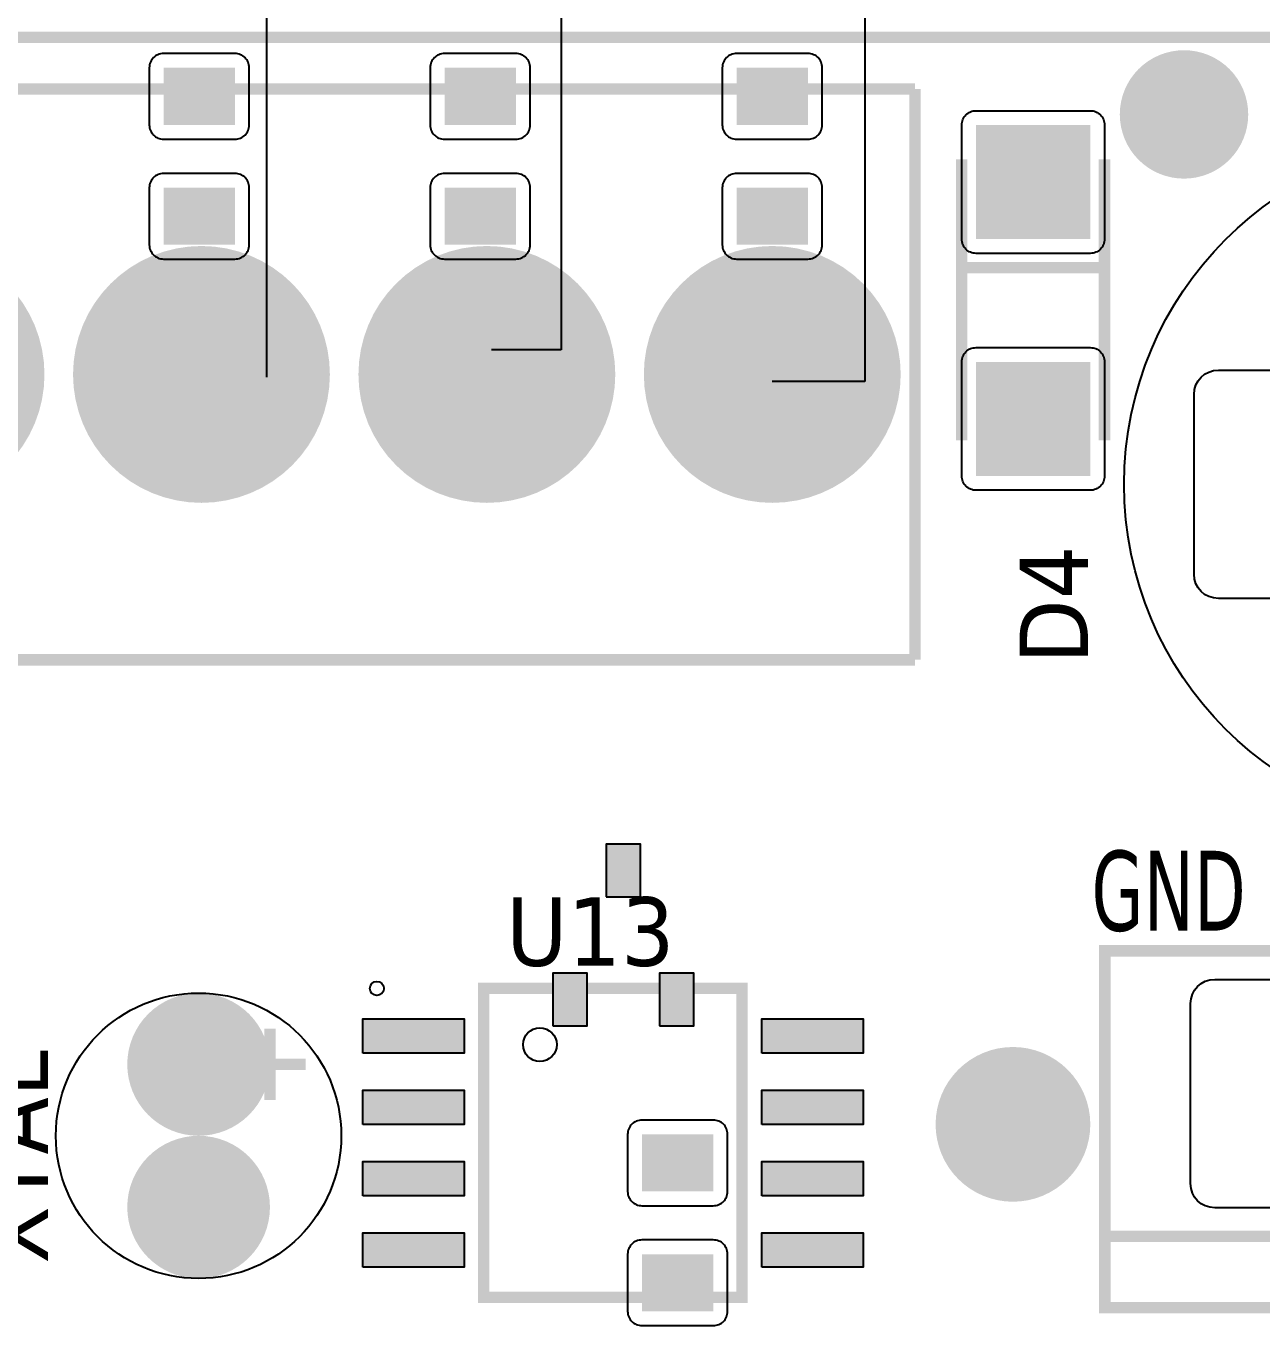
# Model space of a CAD drawing. Header units: millimetres. Extents: x 123.5 to 144.3, y 105.4 to 121.6.
# Drawn here: x 127.799 to 129.357, y 115.118 to 116.781 of the extents above; entities that cross this region are included whole.
import ezdxf

# ---------------------------------------------------------------- set-up
doc = ezdxf.new("R2010")
doc.units = ezdxf.units.MM
doc.layers.add('DESC', color=250, linetype='Continuous')
doc.layers.add('WIRES', color=7, linetype='Continuous')
doc.styles.get("Standard").update_dxf_attribs({"font": 'tahoma.ttf'})

# ---------------------------------------------------------------- blocks, each defined once
blk = doc.blocks.new('RPAD')
blk.add_trace([(-0.5, -0.5), (-0.5, 0.5), (0.5, -0.5), (0.5, 0.5)])
blk = doc.blocks.new('EPAD')
at = {"const_width": 0.5}
blk.add_lwpolyline([(-0.25, 0, 1), (0.25, 0, 1)], format="xyb", close=True, dxfattribs=at)
blk = doc.blocks.new('DIELEC-AUT006')
for points, const_width in [([(145.7768, 111.1683), (155.7749, 111.1683), (155.7749, 115.8809), (145.7768, 115.8809), (145.7768, 111.1683)], 0.012), ([(145.7768, 111.1683), (155.7749, 111.1683), (155.7749, 115.8809), (145.7768, 115.8809), (145.7768, 111.1683)], 0.012), ([(145.7768, 111.1683), (155.7749, 111.1683), (155.7749, 115.8809), (145.7768, 115.8809), (145.7768, 111.1683)], 0.012), ([(146.2256, 115.2266), (146.2256, 115.8266), (148.6256, 115.8266)], 0.012), ([(146.2256, 115.2266), (146.2256, 115.8266), (148.6256, 115.8266)], 0.012), ([(146.2256, 115.2266), (146.2256, 115.8266), (148.6256, 115.8266)], 0.012), ([(148.6256, 115.2266), (148.6256, 115.8266)], 0.012), ([(148.6256, 115.2266), (148.6256, 115.8266)], 0.012), ([(148.6256, 115.2266), (148.6256, 115.8266)], 0.012), ([(148.6748, 115.4573), (148.6748, 115.7528)], 0.012), ([(148.6748, 115.4573), (148.6748, 115.7528)], 0.012), ([(148.6748, 115.4573), (148.6748, 115.7528)], 0.012), ([(148.8248, 115.7528), (148.8248, 115.4573)], 0.012), ([(148.8248, 115.7528), (148.8248, 115.4573)], 0.012), ([(148.8248, 115.7528), (148.8248, 115.4573)], 0.012), ([(148.6748, 115.6388), (148.8248, 115.6388)], 0.012), ([(148.6748, 115.6388), (148.8248, 115.6388)], 0.012), ([(148.6748, 115.6388), (148.8248, 115.6388)], 0.012), ([(148.6256, 115.2266), (146.2256, 115.2266)], 0.012), ([(148.6256, 115.2266), (146.2256, 115.2266)], 0.012), ([(148.6256, 115.2266), (146.2256, 115.2266)], 0.012), ([(148.8252, 114.5457), (149.5752, 114.5457), (149.5752, 114.9207), (148.8252, 114.9207), (148.8252, 114.5457)], 0.012), ([(148.8252, 114.5457), (149.5752, 114.5457), (149.5752, 114.9207), (148.8252, 114.9207), (148.8252, 114.5457)], 0.012), ([(148.8252, 114.5457), (149.5752, 114.5457), (149.5752, 114.9207), (148.8252, 114.9207), (148.8252, 114.5457)], 0.012), ([(148.1722, 114.5564), (148.4439, 114.5564), (148.4439, 114.8812), (148.1722, 114.8812), (148.1722, 114.5564)], 0.0118), ([(148.1722, 114.5564), (148.4439, 114.5564), (148.4439, 114.8812), (148.1722, 114.8812), (148.1722, 114.5564)], 0.0118), ([(148.1722, 114.5564), (148.4439, 114.5564), (148.4439, 114.8812), (148.1722, 114.8812), (148.1722, 114.5564)], 0.0118), ([(147.9476, 114.8388), (147.9476, 114.7638)], 0.012), ([(147.9476, 114.8388), (147.9476, 114.7638)], 0.012), ([(147.9476, 114.8388), (147.9476, 114.7638)], 0.012), ([(147.9851, 114.8013), (147.9101, 114.8013)], 0.012), ([(147.9851, 114.8013), (147.9101, 114.8013)], 0.012), ([(147.9851, 114.8013), (147.9101, 114.8013)], 0.012), ([(149.5752, 114.6207), (148.8252, 114.6207)], 0.012), ([(149.5752, 114.6207), (148.8252, 114.6207)], 0.012), ([(149.5752, 114.6207), (148.8252, 114.6207)], 0.012)]:
    blk.add_lwpolyline(points, dxfattribs=dict(const_width=const_width))
for points in [[(147.9258, 115.7889), (147.9258, 115.8489), (147.9257, 115.8504), (147.9255, 115.852), (147.9251, 115.8534), (147.9246, 115.8548), (147.924, 115.8561), (147.9233, 115.8573), (147.9224, 115.8585), (147.9214, 115.8596), (147.9204, 115.8605), (147.9192, 115.8614), (147.918, 115.8621), (147.9167, 115.8627), (147.9153, 115.8632), (147.9138, 115.8636), (147.9123, 115.8638), (147.9108, 115.8639), (147.8358, 115.8639), (147.8342, 115.8638), (147.8327, 115.8636), (147.8313, 115.8632), (147.8299, 115.8627), (147.8286, 115.8621), (147.8273, 115.8614), (147.8262, 115.8605), (147.8251, 115.8596), (147.8242, 115.8585), (147.8233, 115.8573), (147.8226, 115.8561), (147.8219, 115.8548), (147.8214, 115.8534), (147.8211, 115.852), (147.8209, 115.8504), (147.8208, 115.8489), (147.8208, 115.7889), (147.8209, 115.7873), (147.8211, 115.7858), (147.8214, 115.7844), (147.8219, 115.783), (147.8226, 115.7817), (147.8233, 115.7804), (147.8242, 115.7793), (147.8251, 115.7782), (147.8262, 115.7773), (147.8273, 115.7764), (147.8286, 115.7757), (147.8299, 115.775), (147.8313, 115.7746), (147.8327, 115.7742), (147.8342, 115.774), (147.8358, 115.7739), (147.9108, 115.7739), (147.9123, 115.774), (147.9138, 115.7742), (147.9153, 115.7746), (147.9167, 115.775), (147.918, 115.7757), (147.9192, 115.7764), (147.9204, 115.7773), (147.9214, 115.7782), (147.9224, 115.7793), (147.9233, 115.7804), (147.924, 115.7817), (147.9246, 115.783), (147.9251, 115.7844), (147.9255, 115.7858), (147.9257, 115.7873), (147.9258, 115.7889)], [(148.2211, 115.7889), (148.2211, 115.8489), (148.221, 115.8504), (148.2208, 115.852), (148.2204, 115.8534), (148.2199, 115.8548), (148.2193, 115.8561), (148.2185, 115.8573), (148.2177, 115.8585), (148.2167, 115.8596), (148.2157, 115.8605), (148.2145, 115.8614), (148.2133, 115.8621), (148.212, 115.8627), (148.2106, 115.8632), (148.2091, 115.8636), (148.2076, 115.8638), (148.2061, 115.8639), (148.1311, 115.8639), (148.1295, 115.8638), (148.128, 115.8636), (148.1265, 115.8632), (148.1252, 115.8627), (148.1238, 115.8621), (148.1226, 115.8614), (148.1215, 115.8605), (148.1204, 115.8596), (148.1194, 115.8585), (148.1186, 115.8573), (148.1178, 115.8561), (148.1172, 115.8548), (148.1167, 115.8534), (148.1164, 115.852), (148.1161, 115.8504), (148.1161, 115.8489), (148.1161, 115.7889), (148.1161, 115.7873), (148.1164, 115.7858), (148.1167, 115.7844), (148.1172, 115.783), (148.1178, 115.7817), (148.1186, 115.7804), (148.1194, 115.7793), (148.1204, 115.7782), (148.1215, 115.7773), (148.1226, 115.7764), (148.1238, 115.7757), (148.1252, 115.775), (148.1265, 115.7746), (148.128, 115.7742), (148.1295, 115.774), (148.1311, 115.7739), (148.2061, 115.7739), (148.2076, 115.774), (148.2091, 115.7742), (148.2106, 115.7746), (148.212, 115.775), (148.2133, 115.7757), (148.2145, 115.7764), (148.2157, 115.7773), (148.2167, 115.7782), (148.2177, 115.7793), (148.2185, 115.7804), (148.2193, 115.7817), (148.2199, 115.783), (148.2204, 115.7844), (148.2208, 115.7858), (148.221, 115.7873), (148.2211, 115.7889)], [(148.5281, 115.7889), (148.5281, 115.8489), (148.5281, 115.8504), (148.5278, 115.852), (148.5275, 115.8534), (148.527, 115.8548), (148.5264, 115.8561), (148.5256, 115.8573), (148.5248, 115.8585), (148.5238, 115.8596), (148.5227, 115.8605), (148.5216, 115.8614), (148.5204, 115.8621), (148.519, 115.8627), (148.5177, 115.8632), (148.5162, 115.8636), (148.5147, 115.8638), (148.5131, 115.8639), (148.4381, 115.8639), (148.4366, 115.8638), (148.4351, 115.8636), (148.4336, 115.8632), (148.4322, 115.8627), (148.4309, 115.8621), (148.4297, 115.8614), (148.4285, 115.8605), (148.4275, 115.8596), (148.4265, 115.8585), (148.4257, 115.8573), (148.4249, 115.8561), (148.4243, 115.8548), (148.4238, 115.8534), (148.4234, 115.852), (148.4232, 115.8504), (148.4231, 115.8489), (148.4231, 115.7889), (148.4232, 115.7873), (148.4234, 115.7858), (148.4238, 115.7844), (148.4243, 115.783), (148.4249, 115.7817), (148.4257, 115.7804), (148.4265, 115.7793), (148.4275, 115.7782), (148.4285, 115.7773), (148.4297, 115.7764), (148.4309, 115.7757), (148.4322, 115.775), (148.4336, 115.7746), (148.4351, 115.7742), (148.4366, 115.774), (148.4381, 115.7739), (148.5131, 115.7739), (148.5147, 115.774), (148.5162, 115.7742), (148.5177, 115.7746), (148.519, 115.775), (148.5204, 115.7757), (148.5216, 115.7764), (148.5227, 115.7773), (148.5238, 115.7782), (148.5248, 115.7793), (148.5256, 115.7804), (148.5264, 115.7817), (148.527, 115.783), (148.5275, 115.7844), (148.5278, 115.7858), (148.5281, 115.7873), (148.5281, 115.7889)], [(148.6748, 115.6688), (148.6748, 115.7888), (148.6749, 115.7904), (148.6751, 115.7919), (148.6755, 115.7933), (148.676, 115.7947), (148.6766, 115.796), (148.6773, 115.7973), (148.6782, 115.7984), (148.6792, 115.7995), (148.6802, 115.8004), (148.6814, 115.8013), (148.6826, 115.802), (148.6839, 115.8027), (148.6853, 115.8032), (148.6868, 115.8035), (148.6883, 115.8037), (148.6898, 115.8038), (148.8098, 115.8038), (148.8114, 115.8037), (148.8129, 115.8035), (148.8143, 115.8032), (148.8157, 115.8027), (148.817, 115.802), (148.8183, 115.8013), (148.8194, 115.8004), (148.8205, 115.7995), (148.8214, 115.7984), (148.8223, 115.7973), (148.823, 115.796), (148.8237, 115.7947), (148.8242, 115.7933), (148.8245, 115.7919), (148.8247, 115.7904), (148.8248, 115.7888), (148.8248, 115.6688), (148.8247, 115.6673), (148.8245, 115.6658), (148.8242, 115.6643), (148.8237, 115.6629), (148.823, 115.6616), (148.8223, 115.6604), (148.8214, 115.6592), (148.8205, 115.6582), (148.8194, 115.6572), (148.8183, 115.6563), (148.817, 115.6556), (148.8157, 115.655), (148.8143, 115.6545), (148.8129, 115.6541), (148.8114, 115.6539), (148.8098, 115.6538), (148.6898, 115.6538), (148.6883, 115.6539), (148.6868, 115.6541), (148.6853, 115.6545), (148.6839, 115.655), (148.6826, 115.6556), (148.6814, 115.6563), (148.6802, 115.6572), (148.6792, 115.6582), (148.6782, 115.6592), (148.6773, 115.6604), (148.6766, 115.6616), (148.676, 115.6629), (148.6755, 115.6643), (148.6751, 115.6658), (148.6749, 115.6673), (148.6748, 115.6688)], [(147.9258, 115.6629), (147.9258, 115.7229), (147.9257, 115.7244), (147.9255, 115.726), (147.9251, 115.7274), (147.9246, 115.7288), (147.924, 115.7301), (147.9233, 115.7313), (147.9224, 115.7325), (147.9214, 115.7336), (147.9204, 115.7345), (147.9192, 115.7354), (147.918, 115.7361), (147.9167, 115.7367), (147.9153, 115.7372), (147.9138, 115.7376), (147.9123, 115.7378), (147.9108, 115.7379), (147.8358, 115.7379), (147.8342, 115.7378), (147.8327, 115.7376), (147.8313, 115.7372), (147.8299, 115.7367), (147.8286, 115.7361), (147.8273, 115.7354), (147.8262, 115.7345), (147.8251, 115.7336), (147.8242, 115.7325), (147.8233, 115.7313), (147.8226, 115.7301), (147.8219, 115.7288), (147.8214, 115.7274), (147.8211, 115.726), (147.8209, 115.7244), (147.8208, 115.7229), (147.8208, 115.6629), (147.8209, 115.6613), (147.8211, 115.6598), (147.8214, 115.6584), (147.8219, 115.657), (147.8226, 115.6557), (147.8233, 115.6544), (147.8242, 115.6533), (147.8251, 115.6522), (147.8262, 115.6513), (147.8273, 115.6504), (147.8286, 115.6497), (147.8299, 115.649), (147.8313, 115.6486), (147.8327, 115.6482), (147.8342, 115.648), (147.8358, 115.6479), (147.9108, 115.6479), (147.9123, 115.648), (147.9138, 115.6482), (147.9153, 115.6486), (147.9167, 115.649), (147.918, 115.6497), (147.9192, 115.6504), (147.9204, 115.6513), (147.9214, 115.6522), (147.9224, 115.6533), (147.9233, 115.6544), (147.924, 115.6557), (147.9246, 115.657), (147.9251, 115.6584), (147.9255, 115.6598), (147.9257, 115.6613), (147.9258, 115.6629)], [(148.2211, 115.6629), (148.2211, 115.7229), (148.221, 115.7244), (148.2208, 115.726), (148.2204, 115.7274), (148.2199, 115.7288), (148.2193, 115.7301), (148.2185, 115.7313), (148.2177, 115.7325), (148.2167, 115.7336), (148.2157, 115.7345), (148.2145, 115.7354), (148.2133, 115.7361), (148.212, 115.7367), (148.2106, 115.7372), (148.2091, 115.7376), (148.2076, 115.7378), (148.2061, 115.7379), (148.1311, 115.7379), (148.1295, 115.7378), (148.128, 115.7376), (148.1265, 115.7372), (148.1252, 115.7367), (148.1238, 115.7361), (148.1226, 115.7354), (148.1215, 115.7345), (148.1204, 115.7336), (148.1194, 115.7325), (148.1186, 115.7313), (148.1178, 115.7301), (148.1172, 115.7288), (148.1167, 115.7274), (148.1164, 115.726), (148.1161, 115.7244), (148.1161, 115.7229), (148.1161, 115.6629), (148.1161, 115.6613), (148.1164, 115.6598), (148.1167, 115.6584), (148.1172, 115.657), (148.1178, 115.6557), (148.1186, 115.6544), (148.1194, 115.6533), (148.1204, 115.6522), (148.1215, 115.6513), (148.1226, 115.6504), (148.1238, 115.6497), (148.1252, 115.649), (148.1265, 115.6486), (148.128, 115.6482), (148.1295, 115.648), (148.1311, 115.6479), (148.2061, 115.6479), (148.2076, 115.648), (148.2091, 115.6482), (148.2106, 115.6486), (148.212, 115.649), (148.2133, 115.6497), (148.2145, 115.6504), (148.2157, 115.6513), (148.2167, 115.6522), (148.2177, 115.6533), (148.2185, 115.6544), (148.2193, 115.6557), (148.2199, 115.657), (148.2204, 115.6584), (148.2208, 115.6598), (148.221, 115.6613), (148.2211, 115.6629)], [(148.5281, 115.6629), (148.5281, 115.7229), (148.5281, 115.7244), (148.5278, 115.726), (148.5275, 115.7274), (148.527, 115.7288), (148.5264, 115.7301), (148.5256, 115.7313), (148.5248, 115.7325), (148.5238, 115.7336), (148.5227, 115.7345), (148.5216, 115.7354), (148.5204, 115.7361), (148.519, 115.7367), (148.5177, 115.7372), (148.5162, 115.7376), (148.5147, 115.7378), (148.5131, 115.7379), (148.4381, 115.7379), (148.4366, 115.7378), (148.4351, 115.7376), (148.4336, 115.7372), (148.4322, 115.7367), (148.4309, 115.7361), (148.4297, 115.7354), (148.4285, 115.7345), (148.4275, 115.7336), (148.4265, 115.7325), (148.4257, 115.7313), (148.4249, 115.7301), (148.4243, 115.7288), (148.4238, 115.7274), (148.4234, 115.726), (148.4232, 115.7244), (148.4231, 115.7229), (148.4231, 115.6629), (148.4232, 115.6613), (148.4234, 115.6598), (148.4238, 115.6584), (148.4243, 115.657), (148.4249, 115.6557), (148.4257, 115.6544), (148.4265, 115.6533), (148.4275, 115.6522), (148.4285, 115.6513), (148.4297, 115.6504), (148.4309, 115.6497), (148.4322, 115.649), (148.4336, 115.6486), (148.4351, 115.6482), (148.4366, 115.648), (148.4381, 115.6479), (148.5131, 115.6479), (148.5147, 115.648), (148.5162, 115.6482), (148.5177, 115.6486), (148.519, 115.649), (148.5204, 115.6497), (148.5216, 115.6504), (148.5227, 115.6513), (148.5238, 115.6522), (148.5248, 115.6533), (148.5256, 115.6544), (148.5264, 115.6557), (148.527, 115.657), (148.5275, 115.6584), (148.5278, 115.6598), (148.5281, 115.6613), (148.5281, 115.6629)], [(148.6748, 115.4198), (148.6748, 115.5398), (148.6749, 115.5414), (148.6751, 115.5429), (148.6755, 115.5443), (148.676, 115.5457), (148.6766, 115.547), (148.6773, 115.5483), (148.6782, 115.5494), (148.6792, 115.5505), (148.6802, 115.5514), (148.6814, 115.5523), (148.6826, 115.553), (148.6839, 115.5537), (148.6853, 115.5542), (148.6868, 115.5545), (148.6883, 115.5547), (148.6898, 115.5548), (148.8098, 115.5548), (148.8114, 115.5547), (148.8129, 115.5545), (148.8143, 115.5542), (148.8157, 115.5537), (148.817, 115.553), (148.8183, 115.5523), (148.8194, 115.5514), (148.8205, 115.5505), (148.8214, 115.5494), (148.8223, 115.5483), (148.823, 115.547), (148.8237, 115.5457), (148.8242, 115.5443), (148.8245, 115.5429), (148.8247, 115.5414), (148.8248, 115.5398), (148.8248, 115.4198), (148.8247, 115.4183), (148.8245, 115.4168), (148.8242, 115.4153), (148.8237, 115.4139), (148.823, 115.4126), (148.8223, 115.4114), (148.8214, 115.4102), (148.8205, 115.4092), (148.8194, 115.4082), (148.8183, 115.4073), (148.817, 115.4066), (148.8157, 115.406), (148.8143, 115.4055), (148.8129, 115.4051), (148.8114, 115.4049), (148.8098, 115.4048), (148.6898, 115.4048), (148.6883, 115.4049), (148.6868, 115.4051), (148.6853, 115.4055), (148.6839, 115.406), (148.6826, 115.4066), (148.6814, 115.4073), (148.6802, 115.4082), (148.6792, 115.4092), (148.6782, 115.4102), (148.6773, 115.4114), (148.6766, 115.4126), (148.676, 115.4139), (148.6755, 115.4153), (148.6751, 115.4168), (148.6749, 115.4183), (148.6748, 115.4198)], [(148.3011, 114.9775), (148.3371, 114.9775), (148.3371, 115.033), (148.3011, 115.033), (148.3011, 114.9775)], [(148.245, 114.8417), (148.281, 114.8417), (148.281, 114.8972), (148.245, 114.8972), (148.245, 114.8417)], [(148.3572, 114.8417), (148.3932, 114.8417), (148.3932, 114.8972), (148.3572, 114.8972), (148.3572, 114.8417)], [(148.0452, 114.8133), (148.0452, 114.8493), (148.1517, 114.8493), (148.1517, 114.8133), (148.0452, 114.8133)], [(148.4645, 114.8133), (148.4645, 114.8493), (148.571, 114.8493), (148.571, 114.8133), (148.4645, 114.8133)], [(148.0452, 114.7383), (148.0452, 114.7743), (148.1517, 114.7743), (148.1517, 114.7383), (148.0452, 114.7383)], [(148.4645, 114.7383), (148.4645, 114.7743), (148.571, 114.7743), (148.571, 114.7383), (148.4645, 114.7383)], [(148.4286, 114.6678), (148.4286, 114.7278), (148.4286, 114.7294), (148.4283, 114.7309), (148.428, 114.7323), (148.4275, 114.7337), (148.4269, 114.735), (148.4261, 114.7363), (148.4253, 114.7374), (148.4243, 114.7385), (148.4232, 114.7394), (148.4221, 114.7403), (148.4209, 114.741), (148.4195, 114.7416), (148.4182, 114.7421), (148.4167, 114.7425), (148.4152, 114.7427), (148.4136, 114.7428), (148.3386, 114.7428), (148.3371, 114.7427), (148.3356, 114.7425), (148.3341, 114.7421), (148.3327, 114.7416), (148.3314, 114.741), (148.3302, 114.7403), (148.329, 114.7394), (148.328, 114.7385), (148.327, 114.7374), (148.3262, 114.7363), (148.3254, 114.735), (148.3248, 114.7337), (148.3243, 114.7323), (148.3239, 114.7309), (148.3237, 114.7294), (148.3236, 114.7278), (148.3236, 114.6678), (148.3237, 114.6662), (148.3239, 114.6647), (148.3243, 114.6633), (148.3248, 114.6619), (148.3254, 114.6606), (148.3262, 114.6593), (148.327, 114.6582), (148.328, 114.6571), (148.329, 114.6562), (148.3302, 114.6553), (148.3314, 114.6546), (148.3327, 114.654), (148.3341, 114.6535), (148.3356, 114.6531), (148.3371, 114.6529), (148.3386, 114.6528), (148.4136, 114.6528), (148.4152, 114.6529), (148.4167, 114.6531), (148.4182, 114.6535), (148.4195, 114.654), (148.4209, 114.6546), (148.4221, 114.6553), (148.4232, 114.6562), (148.4243, 114.6571), (148.4253, 114.6582), (148.4261, 114.6593), (148.4269, 114.6606), (148.4275, 114.6619), (148.428, 114.6633), (148.4283, 114.6647), (148.4286, 114.6662), (148.4286, 114.6678)], [(148.0452, 114.6633), (148.0452, 114.6993), (148.1517, 114.6993), (148.1517, 114.6633), (148.0452, 114.6633)], [(148.4645, 114.6633), (148.4645, 114.6993), (148.571, 114.6993), (148.571, 114.6633), (148.4645, 114.6633)], [(148.0452, 114.5883), (148.0452, 114.6243), (148.1517, 114.6243), (148.1517, 114.5883), (148.0452, 114.5883)], [(148.4286, 114.5418), (148.4286, 114.6018), (148.4286, 114.6034), (148.4283, 114.6049), (148.428, 114.6063), (148.4275, 114.6077), (148.4269, 114.609), (148.4261, 114.6103), (148.4253, 114.6114), (148.4243, 114.6125), (148.4232, 114.6134), (148.4221, 114.6143), (148.4209, 114.615), (148.4195, 114.6156), (148.4182, 114.6161), (148.4167, 114.6165), (148.4152, 114.6167), (148.4136, 114.6168), (148.3386, 114.6168), (148.3371, 114.6167), (148.3356, 114.6165), (148.3341, 114.6161), (148.3327, 114.6156), (148.3314, 114.615), (148.3302, 114.6143), (148.329, 114.6134), (148.328, 114.6125), (148.327, 114.6114), (148.3262, 114.6103), (148.3254, 114.609), (148.3248, 114.6077), (148.3243, 114.6063), (148.3239, 114.6049), (148.3237, 114.6034), (148.3236, 114.6018), (148.3236, 114.5418), (148.3237, 114.5402), (148.3239, 114.5387), (148.3243, 114.5373), (148.3248, 114.5359), (148.3254, 114.5346), (148.3262, 114.5333), (148.327, 114.5322), (148.328, 114.5311), (148.329, 114.5302), (148.3302, 114.5293), (148.3314, 114.5286), (148.3327, 114.528), (148.3341, 114.5275), (148.3356, 114.5271), (148.3371, 114.5269), (148.3386, 114.5268), (148.4136, 114.5268), (148.4152, 114.5269), (148.4167, 114.5271), (148.4182, 114.5275), (148.4195, 114.528), (148.4209, 114.5286), (148.4221, 114.5293), (148.4232, 114.5302), (148.4243, 114.5311), (148.4253, 114.5322), (148.4261, 114.5333), (148.4269, 114.5346), (148.4275, 114.5359), (148.428, 114.5373), (148.4283, 114.5387), (148.4286, 114.5402), (148.4286, 114.5418)], [(148.4645, 114.5883), (148.4645, 114.6243), (148.571, 114.6243), (148.571, 114.5883), (148.4645, 114.5883)]]:
    blk.add_lwpolyline(points, close=True)
for points in [[(149.0135, 115.2911), (148.9445, 115.2911), (148.9393, 115.2916), (148.9345, 115.2931), (148.9301, 115.2954), (148.9264, 115.2985), (148.9233, 115.3022), (148.921, 115.3066), (148.9195, 115.3114), (148.919, 115.3166), (148.919, 115.5056), (148.9195, 115.5108), (148.921, 115.5156), (148.9233, 115.52), (148.9264, 115.5237), (148.9301, 115.5268), (148.9345, 115.5291), (148.9393, 115.5306), (148.9445, 115.5311), (149.0135, 115.5311)], [(149.0097, 114.6507), (148.9407, 114.6507), (148.9355, 114.6512), (148.9307, 114.6526), (148.9264, 114.6549), (148.9226, 114.658), (148.9195, 114.6618), (148.9172, 114.6661), (148.9158, 114.6709), (148.9152, 114.6762), (148.9152, 114.8652), (148.9158, 114.8704), (148.9172, 114.8752), (148.9195, 114.8795), (148.9226, 114.8833), (148.9264, 114.8864), (148.9307, 114.8887), (148.9355, 114.8902), (148.9407, 114.8907), (149.0097, 114.8907)]]:
    blk.add_lwpolyline(points)
for centre, radius in [((149.2093, 115.4111), 0.3638), ((149.2093, 115.4111), 0.3638), ((149.2093, 115.4111), 0.3638), ((147.8726, 114.7263), 0.15), ((147.8726, 114.7263), 0.15), ((147.8726, 114.7263), 0.15), ((148.06, 114.8812), 0.00738), ((148.06, 114.8812), 0.00738), ((148.06, 114.8812), 0.00738), ((148.2313, 114.8221), 0.0177), ((148.2313, 114.8221), 0.0177), ((148.2313, 114.8221), 0.0177)]:
    blk.add_circle(centre, radius)
at = {"zscale": 1.5}
for p, xscale, yscale in [((148.9084, 115.7999), 0.135, 0.135), ((147.5756, 115.5266), 0.27, 0.27), ((147.8756, 115.5266), 0.27, 0.27), ((148.1756, 115.5266), 0.27, 0.27), ((148.4756, 115.5266), 0.27, 0.27), ((147.8726, 114.8013), 0.15, 0.15), ((148.7286, 114.7383), 0.1626375, 0.1626375), ((147.8726, 114.6513), 0.15, 0.15)]:
    blk.add_blockref('EPAD', p, dxfattribs=dict(at, xscale=xscale, yscale=yscale))
for p, xscale, yscale, rotation in [((147.8733, 115.8189), 0.06, 0.07500000000000001, 270), ((148.1686, 115.8189), 0.06, 0.07500000000000001, 270), ((148.4756, 115.8189), 0.06, 0.07500000000000001, 270), ((148.7498, 115.7288), 0.12, 0.12, 90), ((147.8733, 115.6929), 0.06, 0.07500000000000001, 270), ((148.1686, 115.6929), 0.06, 0.07500000000000001, 270), ((148.4756, 115.6929), 0.06, 0.07500000000000001, 270), ((148.7498, 115.4798), 0.12, 0.12, 90), ((148.3191, 115.0053), 0.036, 0.05549999999999999, 180), ((148.263, 114.8695), 0.036, 0.05549999999999999, 180), ((148.3752, 114.8695), 0.036, 0.05549999999999999, 180), ((148.0984, 114.8313), 0.036, 0.1065, 90), ((148.5177, 114.8313), 0.036, 0.1065, 90), ((148.0984, 114.7563), 0.036, 0.1065, 90), ((148.5177, 114.7563), 0.036, 0.1065, 90), ((148.3761, 114.6978), 0.06, 0.07500000000000001, 270), ((148.0984, 114.6813), 0.036, 0.1065, 90), ((148.5177, 114.6813), 0.036, 0.1065, 90), ((148.0984, 114.6063), 0.036, 0.1065, 90), ((148.5177, 114.6063), 0.036, 0.1065, 90), ((148.3761, 114.5718), 0.06, 0.07500000000000001, 270)]:
    blk.add_blockref('RPAD', p, dxfattribs=dict(at, xscale=xscale, yscale=yscale, rotation=rotation))
at = {"width": 1.041667}
for s, p in [('D4', (148.8075, 115.2222)), ('D4', (148.8075, 115.2222)), ('D4', (148.8075, 115.2222)), ('XTAL', (147.7144, 114.5918)), ('XTAL', (147.7144, 114.5918)), ('XTAL', (147.7144, 114.5918))]:
    blk.add_text(s, height=0.072, rotation=90, dxfattribs=at).set_placement(p)
for s, height, width, p in [('GND RX TX VCC', 0.084, 0.714286, (148.8111, 114.9419)), ('GND RX TX VCC', 0.084, 0.714286, (148.8111, 114.9419)), ('GND RX TX VCC', 0.084, 0.714286, (148.8111, 114.9419)), ('U13', 0.072, 1.041667, (148.1956, 114.905)), ('U13', 0.072, 1.041667, (148.1956, 114.905)), ('U13', 0.072, 1.041667, (148.1956, 114.905))]:
    blk.add_text(s, height=height, dxfattribs=dict(width=width)).set_placement(p)

msp = doc.modelspace()

# ---------------------------------------------------------------- linework, layer by layer
at = {"layer": 'WIRES'}
for p, q in [((128.1016, 117.5092), (128.1016, 116.3382)), ((128.4733, 117.4979), (128.4733, 116.3728)), ((128.8562, 117.4867), (128.8562, 116.333)), ((128.4733, 116.3728), (128.3852, 116.3728)), ((128.8562, 116.333), (128.7396, 116.333))]:
    msp.add_line(p, q, dxfattribs=at)

# ---------------------------------------------------------------- block references
at = {"layer": 'DESC', "xscale": 1.2, "yscale": 1.2, "zscale": 1.2}
msp.add_blockref('DIELEC-AUT006', (-49.4312, -22.2901), dxfattribs=at)

doc.saveas('drawing.dxf')
